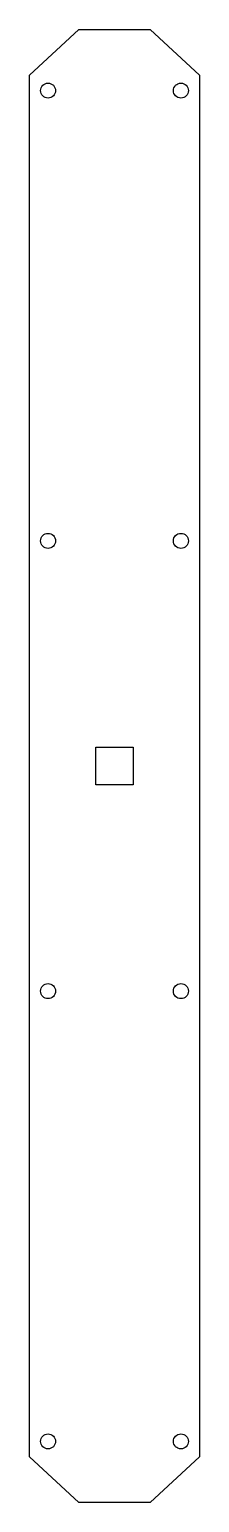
# Model space of a CAD drawing. Header units: metres. Extents: x 0 to 56, y -467 to 15.
import ezdxf

# ---------------------------------------------------------------- set-up
doc = ezdxf.new("R2010")
doc.units = ezdxf.units.M

msp = doc.modelspace()

# ---------------------------------------------------------------- linework, layer by layer
for p, q in [((0, 0), (16.22, 15)), ((16.22, 15), (39.47, 15)), ((39.47, 15), (55.69, 0)), ((0, -452), (0, 0)), ((0, 0), (0, 0)), ((55.69, 0), (55.69, -452)), ((21.69, -219.85), (33.99, -219.85)), ((21.69, -232.15), (21.69, -219.85)), ((33.99, -219.85), (33.99, -232.15)), ((33.99, -232.15), (21.69, -232.15)), ((16.22, -467), (0, -452)), ((55.69, -452), (39.47, -467)), ((39.47, -467), (16.22, -467))]:
    msp.add_line(p, q)
for centre in [(6.1, -5), (49.58, -5), (6.1, -152.33), (49.58, -152.33), (6.1, -299.67), (49.58, -299.67), (6.1, -447), (49.58, -447)]:
    msp.add_circle(centre, 2.45)

doc.saveas('drawing.dxf')
